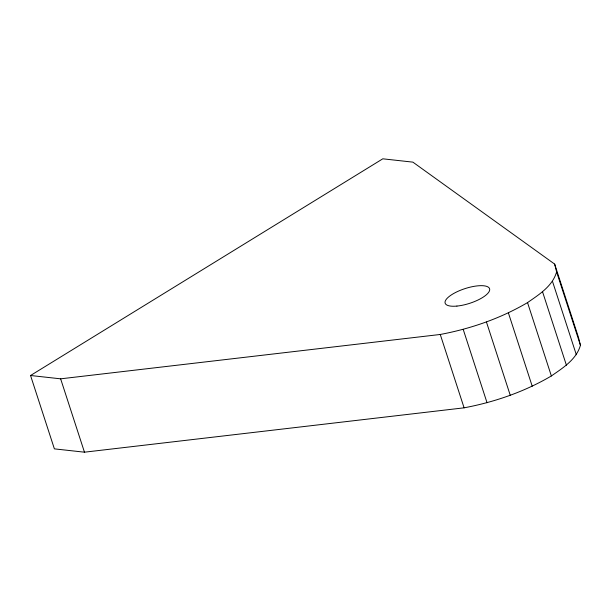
<?xml version="1.0" encoding="UTF-8"?>
<svg xmlns="http://www.w3.org/2000/svg" width="611" height="611" viewBox="0 0 611 611"><rect width="100%" height="100%" fill="white"/><g stroke="black" fill="none" stroke-linecap="round" stroke-linejoin="round"><path stroke-width="0.92" d="M30.55 375.505L60.634 378.828L440.256 334.469C470.837 328.718 500.653 318.4 527.53 302.605C539.055 294.533 552.481 286.269 556.613 271.926L554.651 264.089L412.883 162.136L382.799 158.814L30.55 375.505L54.387 448.864L84.463 452.186L464.093 407.827C494.673 402.076 524.49 391.758 551.366 375.964C562.891 367.891 576.318 359.627 580.45 345.284L578.487 337.448L554.651 264.089M556.613 271.926L580.45 345.284M552.497 281.396L576.333 354.754M542.576 291.859L566.412 365.218M527.53 302.605L551.366 375.964M508.39 312.893L532.227 386.251M486.448 322.028L510.284 395.386M463.207 329.39L487.043 402.741M440.256 334.469L464.093 407.827M60.634 378.828L84.463 452.186M456.921 306.08A23.348 7.714 -18 0 0 489.694 289.278A23.348 7.714 -18 0 0 455.508 292.516A23.348 7.714 -18 0 0 456.921 306.08"/></g></svg>
